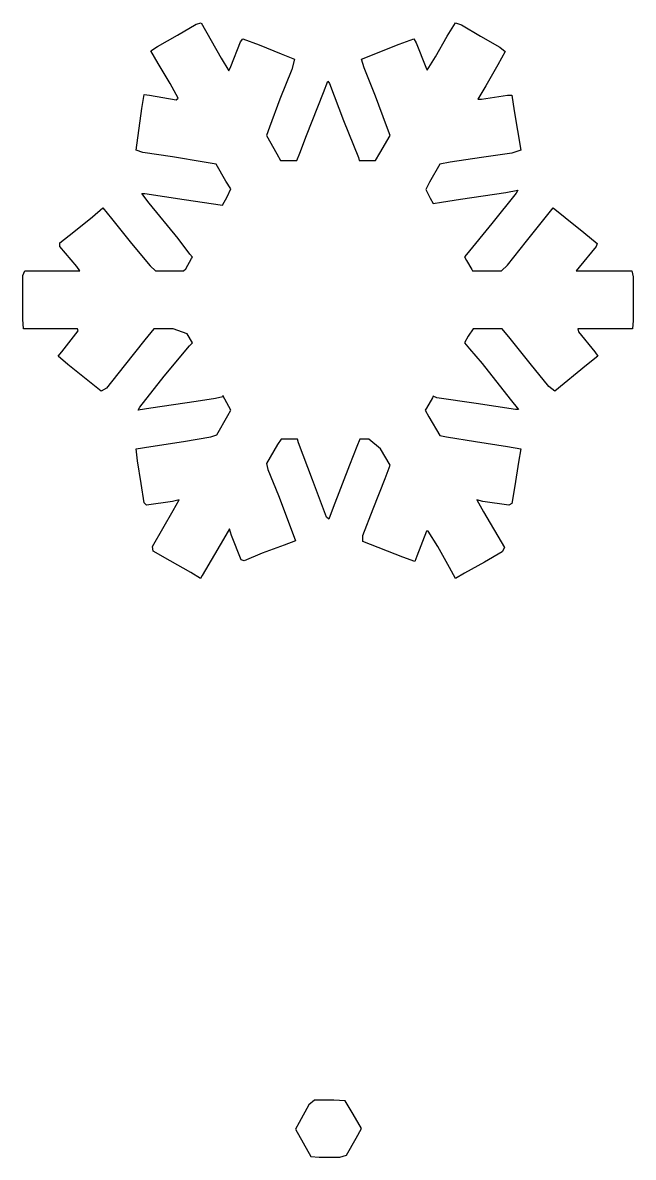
# Model space of a CAD drawing. Header units: centimetres. Extents: x -162 to 48, y -78 to 11.
# Drawn here: x -142.86 to -130.62, y -71.79 to -49.06 of the extents above; entities that cross this region are included whole.
import ezdxf

# ---------------------------------------------------------------- set-up
doc = ezdxf.new("R2010")
doc.units = ezdxf.units.CM
doc.header["$MEASUREMENT"] = 0
doc.layers.add('layer 1', color=7, linetype='Continuous')

msp = doc.modelspace()

# ---------------------------------------------------------------- linework, layer by layer
at = {"layer": 'layer 1', "color": 140}
for points, knots in [([(-130.65125, -54.03542), (-130.65125, -54.03542), (-131.46814, -54.03542), (-131.46814, -54.03542), (-131.46814, -54.03542), (-131.46814, -54.03542), (-131.7653, -54.03542), (-131.7653, -54.03542), (-131.7653, -54.03542), (-131.7653, -54.03542), (-131.70578, -53.96127), (-131.70578, -53.96127), (-131.70578, -53.96127), (-131.70578, -53.96127), (-131.36417, -53.54552), (-131.36417, -53.54552), (-131.36417, -53.54552), (-131.36417, -53.54552), (-131.3494, -53.48615), (-131.3494, -53.48615), (-131.3494, -53.48615), (-131.3494, -53.48615), (-131.61672, -53.26342), (-131.61672, -53.26342), (-131.61672, -53.26342), (-131.61672, -53.26342), (-131.98802, -52.96656), (-131.98802, -52.96656), (-131.98802, -52.96656), (-131.98802, -52.96656), (-132.22566, -52.77353), (-132.22566, -52.77353), (-132.22566, -52.77353), (-132.22566, -52.77353), (-132.35932, -52.93688), (-132.35932, -52.93688), (-132.35932, -52.93688), (-132.35932, -52.93688), (-132.76046, -53.44169), (-132.76046, -53.44169), (-132.76046, -53.44169), (-132.76046, -53.44169), (-133.14653, -53.91667), (-133.14653, -53.91667), (-133.14653, -53.91667), (-133.14653, -53.91667), (-133.26542, -54.03542), (-133.26542, -54.03542), (-133.26542, -54.03542), (-133.26542, -54.03542), (-133.68132, -54.03542), (-133.68132, -54.03542), (-133.68132, -54.03542), (-133.68132, -54.03542), (-133.84467, -54.03542), (-133.84467, -54.03542), (-133.84467, -54.03542), (-133.84467, -54.03542), (-133.85959, -54.00573), (-133.85959, -54.00573), (-133.85959, -54.00573), (-133.85959, -54.00573), (-133.96356, -53.82761), (-133.96356, -53.82761), (-133.96356, -53.82761), (-133.96356, -53.82761), (-134.00728, -53.75258), (-134.00728, -53.75258), (-134.00728, -53.75258), (-134.00728, -53.75258), (-133.96356, -53.70887), (-133.96356, -53.70887), (-133.96356, -53.70887), (-133.96356, -53.70887), (-133.45845, -53.08531), (-133.45845, -53.08531), (-133.45845, -53.08531), (-133.45845, -53.08531), (-132.96841, -52.47666), (-132.96841, -52.47666), (-132.96841, -52.47666), (-132.96841, -52.47666), (-132.93872, -52.41729), (-132.93872, -52.41729), (-132.93872, -52.41729), (-132.93872, -52.41729), (-133.17636, -52.46175), (-133.17636, -52.46175), (-133.17636, -52.46175), (-133.17636, -52.46175), (-134.08231, -52.59541), (-134.08231, -52.59541), (-134.08231, -52.59541), (-134.08231, -52.59541), (-134.46853, -52.65478), (-134.46853, -52.65478), (-134.46853, -52.65478), (-134.46853, -52.65478), (-134.63084, -52.68432), (-134.63084, -52.68432), (-134.63084, -52.68432), (-134.63084, -52.68432), (-134.6914, -52.58049), (-134.6914, -52.58049), (-134.6914, -52.58049), (-134.6914, -52.58049), (-134.78045, -52.40237), (-134.78045, -52.40237), (-134.78045, -52.40237), (-134.78045, -52.40237), (-134.70616, -52.25394), (-134.70616, -52.25394), (-134.70616, -52.25394), (-134.70616, -52.25394), (-134.49821, -51.89756), (-134.49821, -51.89756), (-134.49821, -51.89756), (-134.49821, -51.89756), (-134.29026, -51.8531), (-134.29026, -51.8531), (-134.29026, -51.8531), (-134.29026, -51.8531), (-133.66641, -51.76405), (-133.66641, -51.76405), (-133.66641, -51.76405), (-133.66641, -51.76405), (-133.05747, -51.67499), (-133.05747, -51.67499), (-133.05747, -51.67499), (-133.05747, -51.67499), (-132.8792, -51.61561), (-132.8792, -51.61561), (-132.8792, -51.61561), (-132.8792, -51.61561), (-133.01287, -50.82871), (-133.01287, -50.82871), (-133.01287, -50.82871), (-133.01287, -50.82871), (-133.05747, -50.51693), (-133.05747, -50.51693), (-133.05747, -50.51693), (-133.05747, -50.51693), (-133.14653, -50.51693), (-133.14653, -50.51693), (-133.14653, -50.51693), (-133.14653, -50.51693), (-133.66641, -50.59122), (-133.66641, -50.59122), (-133.66641, -50.59122), (-133.66641, -50.59122), (-133.7407, -50.59122), (-133.7407, -50.59122), (-133.7407, -50.59122), (-133.7407, -50.59122), (-133.57735, -50.32389), (-133.57735, -50.32389), (-133.57735, -50.32389), (-133.57735, -50.32389), (-133.33971, -49.90828), (-133.33971, -49.90828), (-133.33971, -49.90828), (-133.33971, -49.90828), (-133.19113, -49.64096), (-133.19113, -49.64096), (-133.19113, -49.64096), (-133.19113, -49.64096), (-133.29511, -49.5519), (-133.29511, -49.5519), (-133.29511, -49.5519), (-133.29511, -49.5519), (-133.68132, -49.32918), (-133.68132, -49.32918), (-133.68132, -49.32918), (-133.68132, -49.32918), (-134.06754, -49.10661), (-134.06754, -49.10661), (-134.06754, -49.10661), (-134.06754, -49.10661), (-134.18629, -49.062), (-134.18629, -49.062), (-134.18629, -49.062), (-134.18629, -49.062), (-134.34963, -49.32918), (-134.34963, -49.32918), (-134.34963, -49.32918), (-134.34963, -49.32918), (-134.58727, -49.74494), (-134.58727, -49.74494), (-134.58727, -49.74494), (-134.58727, -49.74494), (-134.75077, -50.01211), (-134.75077, -50.01211), (-134.75077, -50.01211), (-134.75077, -50.01211), (-134.78045, -49.95274), (-134.78045, -49.95274), (-134.78045, -49.95274), (-134.78045, -49.95274), (-134.97349, -49.46284), (-134.97349, -49.46284), (-134.97349, -49.46284), (-134.97349, -49.46284), (-135.01809, -49.38855), (-135.01809, -49.38855), (-135.01809, -49.38855), (-135.01809, -49.38855), (-135.3151, -49.49253), (-135.3151, -49.49253), (-135.3151, -49.49253), (-135.3151, -49.49253), (-136.07262, -49.78939), (-136.07262, -49.78939), (-136.07262, -49.78939), (-136.07262, -49.78939), (-136.01325, -49.96766), (-136.01325, -49.96766), (-136.01325, -49.96766), (-136.01325, -49.96766), (-135.79053, -50.5317), (-135.79053, -50.5317), (-135.79053, -50.5317), (-135.79053, -50.5317), (-135.56766, -51.12557), (-135.56766, -51.12557), (-135.56766, -51.12557), (-135.56766, -51.12557), (-135.49337, -51.3186), (-135.49337, -51.3186), (-135.49337, -51.3186), (-135.49337, -51.3186), (-135.70132, -51.67499), (-135.70132, -51.67499), (-135.70132, -51.67499), (-135.70132, -51.67499), (-135.79053, -51.82342), (-135.79053, -51.82342), (-135.79053, -51.82342), (-135.79053, -51.82342), (-135.99833, -51.82342), (-135.99833, -51.82342), (-135.99833, -51.82342), (-135.99833, -51.82342), (-136.11722, -51.82342), (-136.11722, -51.82342), (-136.11722, -51.82342), (-136.11722, -51.82342), (-136.13214, -51.76405), (-136.13214, -51.76405), (-136.13214, -51.76405), (-136.13214, -51.76405), (-136.42915, -51.02174), (-136.42915, -51.02174), (-136.42915, -51.02174), (-136.42915, -51.02174), (-136.71139, -50.27944), (-136.71139, -50.27944), (-136.71139, -50.27944), (-136.71139, -50.27944), (-136.74108, -50.23483), (-136.74108, -50.23483), (-136.74108, -50.23483), (-136.74108, -50.23483), (-136.83014, -50.45755), (-136.83014, -50.45755), (-136.83014, -50.45755), (-136.83014, -50.45755), (-137.17175, -51.3186), (-137.17175, -51.3186), (-137.17175, -51.3186), (-137.17175, -51.3186), (-137.30541, -51.67499), (-137.30541, -51.67499), (-137.30541, -51.67499), (-137.30541, -51.67499), (-137.36493, -51.82342), (-137.36493, -51.82342), (-137.36493, -51.82342), (-137.36493, -51.82342), (-137.43908, -51.82342), (-137.43908, -51.82342), (-137.43908, -51.82342), (-137.43908, -51.82342), (-137.64703, -51.82342), (-137.64703, -51.82342), (-137.64703, -51.82342), (-137.64703, -51.82342), (-137.69163, -51.82342), (-137.69163, -51.82342), (-137.69163, -51.82342), (-137.69163, -51.82342), (-137.76592, -51.68976), (-137.76592, -51.68976), (-137.76592, -51.68976), (-137.76592, -51.68976), (-137.97387, -51.3186), (-137.97387, -51.3186), (-137.97387, -51.3186), (-137.97387, -51.3186), (-137.9145, -51.1554), (-137.9145, -51.1554), (-137.9145, -51.1554), (-137.9145, -51.1554), (-137.70655, -50.59122), (-137.70655, -50.59122), (-137.70655, -50.59122), (-137.70655, -50.59122), (-137.46891, -49.99734), (-137.46891, -49.99734), (-137.46891, -49.99734), (-137.46891, -49.99734), (-137.40939, -49.78939), (-137.40939, -49.78939), (-137.40939, -49.78939), (-137.40939, -49.78939), (-137.67686, -49.68556), (-137.67686, -49.68556), (-137.67686, -49.68556), (-137.67686, -49.68556), (-138.12245, -49.50744), (-138.12245, -49.50744), (-138.12245, -49.50744), (-138.12245, -49.50744), (-138.44915, -49.38855), (-138.44915, -49.38855), (-138.44915, -49.38855), (-138.44915, -49.38855), (-138.49375, -49.44807), (-138.49375, -49.44807), (-138.49375, -49.44807), (-138.49375, -49.44807), (-138.68679, -49.93797), (-138.68679, -49.93797), (-138.68679, -49.93797), (-138.68679, -49.93797), (-138.73139, -50.02703), (-138.73139, -50.02703), (-138.73139, -50.02703), (-138.73139, -50.02703), (-138.87997, -49.77462), (-138.87997, -49.77462), (-138.87997, -49.77462), (-138.87997, -49.77462), (-139.28095, -49.062), (-139.28095, -49.062), (-139.28095, -49.062), (-139.28095, -49.062), (-139.38493, -49.09169), (-139.38493, -49.09169), (-139.38493, -49.09169), (-139.38493, -49.09169), (-139.75623, -49.31441), (-139.75623, -49.31441), (-139.75623, -49.31441), (-139.75623, -49.31441), (-140.15722, -49.53713), (-140.15722, -49.53713), (-140.15722, -49.53713), (-140.15722, -49.53713), (-140.29088, -49.62619), (-140.29088, -49.62619), (-140.29088, -49.62619), (-140.29088, -49.62619), (-140.14245, -49.87845), (-140.14245, -49.87845), (-140.14245, -49.87845), (-140.14245, -49.87845), (-139.90481, -50.27944), (-139.90481, -50.27944), (-139.90481, -50.27944), (-139.90481, -50.27944), (-139.74146, -50.5763), (-139.74146, -50.5763), (-139.74146, -50.5763), (-139.74146, -50.5763), (-139.78592, -50.60599), (-139.78592, -50.60599), (-139.78592, -50.60599), (-139.78592, -50.60599), (-140.32071, -50.51693), (-140.32071, -50.51693), (-140.32071, -50.51693), (-140.32071, -50.51693), (-140.42469, -50.50201), (-140.42469, -50.50201), (-140.42469, -50.50201), (-140.42469, -50.50201), (-140.46914, -50.7841), (-140.46914, -50.7841), (-140.46914, -50.7841), (-140.46914, -50.7841), (-140.58804, -51.61561), (-140.58804, -51.61561), (-140.58804, -51.61561), (-140.58804, -51.61561), (-140.45437, -51.66007), (-140.45437, -51.66007), (-140.45437, -51.66007), (-140.45437, -51.66007), (-139.86021, -51.74913), (-139.86021, -51.74913), (-139.86021, -51.74913), (-139.86021, -51.74913), (-139.22158, -51.8531), (-139.22158, -51.8531), (-139.22158, -51.8531), (-139.22158, -51.8531), (-138.98394, -51.89756), (-138.98394, -51.89756), (-138.98394, -51.89756), (-138.98394, -51.89756), (-138.79076, -52.23903), (-138.79076, -52.23903), (-138.79076, -52.23903), (-138.79076, -52.23903), (-138.68679, -52.38761), (-138.68679, -52.38761), (-138.68679, -52.38761), (-138.68679, -52.38761), (-138.76107, -52.55081), (-138.76107, -52.55081), (-138.76107, -52.55081), (-138.76107, -52.55081), (-138.85855, -52.71932), (-138.85855, -52.71932), (-138.85855, -52.71932), (-138.85855, -52.71932), (-139.62611, -52.60132), (-139.62611, -52.60132), (-139.62611, -52.60132), (-139.62611, -52.60132), (-140.41332, -52.48257), (-140.41332, -52.48257), (-140.41332, -52.48257), (-140.41332, -52.48257), (-140.47269, -52.48257), (-140.47269, -52.48257), (-140.47269, -52.48257), (-140.47269, -52.48257), (-140.32426, -52.67561), (-140.32426, -52.67561), (-140.32426, -52.67561), (-140.32426, -52.67561), (-139.74486, -53.38822), (-139.74486, -53.38822), (-139.74486, -53.38822), (-139.74486, -53.38822), (-139.50722, -53.7), (-139.50722, -53.7), (-139.50722, -53.7), (-139.50722, -53.7), (-139.45833, -53.75598), (-139.45833, -53.75598), (-139.45833, -53.75598), (-139.45833, -53.75598), (-139.47399, -53.78316), (-139.47399, -53.78316), (-139.47399, -53.78316), (-139.47399, -53.78316), (-139.59288, -53.99096), (-139.59288, -53.99096), (-139.59288, -53.99096), (-139.59288, -53.99096), (-139.63748, -54.03542), (-139.63748, -54.03542), (-139.63748, -54.03542), (-139.63748, -54.03542), (-139.77115, -54.03542), (-139.77115, -54.03542), (-139.77115, -54.03542), (-139.77115, -54.03542), (-140.20182, -54.03542), (-140.20182, -54.03542), (-140.20182, -54.03542), (-140.20182, -54.03542), (-140.3058, -53.93159), (-140.3058, -53.93159), (-140.3058, -53.93159), (-140.3058, -53.93159), (-140.6771, -53.48615), (-140.6771, -53.48615), (-140.6771, -53.48615), (-140.6771, -53.48615), (-141.07823, -52.98133), (-141.07823, -52.98133), (-141.07823, -52.98133), (-141.07823, -52.98133), (-141.25635, -52.77353), (-141.25635, -52.77353), (-141.25635, -52.77353), (-141.25635, -52.77353), (-141.4643, -52.95164), (-141.4643, -52.95164), (-141.4643, -52.95164), (-141.4643, -52.95164), (-141.83575, -53.24866), (-141.83575, -53.24866), (-141.83575, -53.24866), (-141.83575, -53.24866), (-142.11784, -53.47138), (-142.11784, -53.47138), (-142.11784, -53.47138), (-142.11784, -53.47138), (-142.11784, -53.54552), (-142.11784, -53.54552), (-142.11784, -53.54552), (-142.11784, -53.54552), (-141.77623, -53.94636), (-141.77623, -53.94636), (-141.77623, -53.94636), (-141.77623, -53.94636), (-141.71685, -54.03542), (-141.71685, -54.03542), (-141.71685, -54.03542), (-141.71685, -54.03542), (-141.96941, -54.03542), (-141.96941, -54.03542), (-141.96941, -54.03542), (-141.96941, -54.03542), (-142.81599, -54.03542), (-142.81599, -54.03542), (-142.81599, -54.03542), (-142.81599, -54.03542), (-142.86059, -54.12447), (-142.86059, -54.12447), (-142.86059, -54.12447), (-142.86059, -54.12447), (-142.86059, -54.54023), (-142.86059, -54.54023), (-142.86059, -54.54023), (-142.86059, -54.54023), (-142.86059, -55.00044), (-142.86059, -55.00044), (-142.86059, -55.00044), (-142.86059, -55.00044), (-142.84567, -55.19348), (-142.84567, -55.19348), (-142.84567, -55.19348), (-142.84567, -55.19348), (-142.59312, -55.19348), (-142.59312, -55.19348), (-142.59312, -55.19348), (-142.59312, -55.19348), (-142.11784, -55.19348), (-142.11784, -55.19348), (-142.11784, -55.19348), (-142.11784, -55.19348), (-141.76146, -55.19348), (-141.76146, -55.19348), (-141.76146, -55.19348), (-141.76146, -55.19348), (-141.74654, -55.23808), (-141.74654, -55.23808), (-141.74654, -55.23808), (-141.74654, -55.23808), (-142.07338, -55.65369), (-142.07338, -55.65369), (-142.07338, -55.65369), (-142.07338, -55.65369), (-142.14753, -55.74275), (-142.14753, -55.74275), (-142.14753, -55.74275), (-142.14753, -55.74275), (-141.95449, -55.90609), (-141.95449, -55.90609), (-141.95449, -55.90609), (-141.95449, -55.90609), (-141.28603, -56.4406), (-141.28603, -56.4406), (-141.28603, -56.4406), (-141.28603, -56.4406), (-141.18221, -56.38122), (-141.18221, -56.38122), (-141.18221, -56.38122), (-141.18221, -56.38122), (-140.82567, -55.93578), (-140.82567, -55.93578), (-140.82567, -55.93578), (-140.82567, -55.93578), (-140.40977, -55.4162), (-140.40977, -55.4162), (-140.40977, -55.4162), (-140.40977, -55.4162), (-140.23151, -55.19348), (-140.23151, -55.19348), (-140.23151, -55.19348), (-140.23151, -55.19348), (-139.84529, -55.19348), (-139.84529, -55.19348), (-139.84529, -55.19348), (-139.84529, -55.19348), (-139.5632, -55.29745), (-139.5632, -55.29745), (-139.5632, -55.29745), (-139.5632, -55.29745), (-139.45966, -55.47616), (-139.45966, -55.47616), (-139.45966, -55.47616), (-139.45966, -55.47616), (-139.51859, -55.53494), (-139.51859, -55.53494), (-139.51859, -55.53494), (-139.51859, -55.53494), (-140.02355, -56.14358), (-140.02355, -56.14358), (-140.02355, -56.14358), (-140.02355, -56.14358), (-140.51375, -56.76714), (-140.51375, -56.76714), (-140.51375, -56.76714), (-140.51375, -56.76714), (-140.54343, -56.82652), (-140.54343, -56.82652), (-140.54343, -56.82652), (-140.54343, -56.82652), (-140.29088, -56.78206), (-140.29088, -56.78206), (-140.29088, -56.78206), (-140.29088, -56.78206), (-139.38493, -56.6484), (-139.38493, -56.6484), (-139.38493, -56.6484), (-139.38493, -56.6484), (-138.99871, -56.58903), (-138.99871, -56.58903), (-138.99871, -56.58903), (-138.99871, -56.58903), (-138.85013, -56.55934), (-138.85013, -56.55934), (-138.85013, -56.55934), (-138.85013, -56.55934), (-138.85013, -56.52965), (-138.85013, -56.52965), (-138.85013, -56.52965), (-138.85013, -56.52965), (-138.73139, -56.75238), (-138.73139, -56.75238), (-138.73139, -56.75238), (-138.73139, -56.75238), (-138.68679, -56.82652), (-138.68679, -56.82652), (-138.68679, -56.82652), (-138.68679, -56.82652), (-138.74631, -56.93049), (-138.74631, -56.93049), (-138.74631, -56.93049), (-138.74631, -56.93049), (-138.96903, -57.31656), (-138.96903, -57.31656), (-138.96903, -57.31656), (-138.96903, -57.31656), (-139.08792, -57.36102), (-139.08792, -57.36102), (-139.08792, -57.36102), (-139.08792, -57.36102), (-139.63748, -57.45008), (-139.63748, -57.45008), (-139.63748, -57.45008), (-139.63748, -57.45008), (-140.29088, -57.55405), (-140.29088, -57.55405), (-140.29088, -57.55405), (-140.29088, -57.55405), (-140.58804, -57.59851), (-140.58804, -57.59851), (-140.58804, -57.59851), (-140.58804, -57.59851), (-140.55835, -57.83615), (-140.55835, -57.83615), (-140.55835, -57.83615), (-140.55835, -57.83615), (-140.48406, -58.29636), (-140.48406, -58.29636), (-140.48406, -58.29636), (-140.48406, -58.29636), (-140.42469, -58.68228), (-140.42469, -58.68228), (-140.42469, -58.68228), (-140.42469, -58.68228), (-140.38009, -58.72688), (-140.38009, -58.72688), (-140.38009, -58.72688), (-140.38009, -58.72688), (-139.86021, -58.65259), (-139.86021, -58.65259), (-139.86021, -58.65259), (-139.86021, -58.65259), (-139.72654, -58.62291), (-139.72654, -58.62291), (-139.72654, -58.62291), (-139.72654, -58.62291), (-139.84529, -58.83086), (-139.84529, -58.83086), (-139.84529, -58.83086), (-139.84529, -58.83086), (-140.26119, -59.55825), (-140.26119, -59.55825), (-140.26119, -59.55825), (-140.26119, -59.55825), (-140.24642, -59.6473), (-140.24642, -59.6473), (-140.24642, -59.6473), (-140.24642, -59.6473), (-139.90481, -59.84034), (-139.90481, -59.84034), (-139.90481, -59.84034), (-139.90481, -59.84034), (-139.48891, -60.07783), (-139.48891, -60.07783), (-139.48891, -60.07783), (-139.48891, -60.07783), (-139.29572, -60.19657), (-139.29572, -60.19657), (-139.29572, -60.19657), (-139.29572, -60.19657), (-139.26604, -60.1372), (-139.26604, -60.1372), (-139.26604, -60.1372), (-139.26604, -60.1372), (-138.83536, -59.40981), (-138.83536, -59.40981), (-138.83536, -59.40981), (-138.83536, -59.40981), (-138.71647, -59.20201), (-138.71647, -59.20201), (-138.71647, -59.20201), (-138.71647, -59.20201), (-138.67202, -59.33552), (-138.67202, -59.33552), (-138.67202, -59.33552), (-138.67202, -59.33552), (-138.47883, -59.82542), (-138.47883, -59.82542), (-138.47883, -59.82542), (-138.47883, -59.82542), (-138.41946, -59.84034), (-138.41946, -59.84034), (-138.41946, -59.84034), (-138.41946, -59.84034), (-138.06293, -59.69191), (-138.06293, -59.69191), (-138.06293, -59.69191), (-138.06293, -59.69191), (-137.61734, -59.52856), (-137.61734, -59.52856), (-137.61734, -59.52856), (-137.61734, -59.52856), (-137.39462, -59.4395), (-137.39462, -59.4395), (-137.39462, -59.4395), (-137.39462, -59.4395), (-137.4986, -59.15741), (-137.4986, -59.15741), (-137.4986, -59.15741), (-137.4986, -59.15741), (-137.73623, -58.53385), (-137.73623, -58.53385), (-137.73623, -58.53385), (-137.73623, -58.53385), (-137.94419, -58.01426), (-137.94419, -58.01426), (-137.94419, -58.01426), (-137.94419, -58.01426), (-137.97387, -57.89552), (-137.97387, -57.89552), (-137.97387, -57.89552), (-137.97387, -57.89552), (-137.75115, -57.50945), (-137.75115, -57.50945), (-137.75115, -57.50945), (-137.75115, -57.50945), (-137.67686, -57.40562), (-137.67686, -57.40562), (-137.67686, -57.40562), (-137.67686, -57.40562), (-137.58765, -57.40562), (-137.58765, -57.40562), (-137.58765, -57.40562), (-137.58765, -57.40562), (-137.35002, -57.40562), (-137.35002, -57.40562), (-137.35002, -57.40562), (-137.35002, -57.40562), (-137.33525, -57.47976), (-137.33525, -57.47976), (-137.33525, -57.47976), (-137.33525, -57.47976), (-137.05301, -58.22207), (-137.05301, -58.22207), (-137.05301, -58.22207), (-137.05301, -58.22207), (-136.77076, -58.96437), (-136.77076, -58.96437), (-136.77076, -58.96437), (-136.77076, -58.96437), (-136.72616, -59.00898), (-136.72616, -59.00898), (-136.72616, -59.00898), (-136.72616, -59.00898), (-136.6371, -58.77149), (-136.6371, -58.77149), (-136.6371, -58.77149), (-136.6371, -58.77149), (-136.31026, -57.9252), (-136.31026, -57.9252), (-136.31026, -57.9252), (-136.31026, -57.9252), (-136.16183, -57.55405), (-136.16183, -57.55405), (-136.16183, -57.55405), (-136.16183, -57.55405), (-136.10231, -57.40562), (-136.10231, -57.40562), (-136.10231, -57.40562), (-136.10231, -57.40562), (-135.92419, -57.40562), (-135.92419, -57.40562), (-135.92419, -57.40562), (-135.92419, -57.40562), (-135.68655, -57.59851), (-135.68655, -57.59851), (-135.68655, -57.59851), (-135.68655, -57.59851), (-135.49337, -57.9252), (-135.49337, -57.9252), (-135.49337, -57.9252), (-135.49337, -57.9252), (-135.59734, -58.19238), (-135.59734, -58.19238), (-135.59734, -58.19238), (-135.59734, -58.19238), (-135.83498, -58.80117), (-135.83498, -58.80117), (-135.83498, -58.80117), (-135.83498, -58.80117), (-136.04293, -59.33552), (-136.04293, -59.33552), (-136.04293, -59.33552), (-136.04293, -59.33552), (-136.04293, -59.45442), (-136.04293, -59.45442), (-136.04293, -59.45442), (-136.04293, -59.45442), (-135.24081, -59.76605), (-135.24081, -59.76605), (-135.24081, -59.76605), (-135.24081, -59.76605), (-135.00318, -59.85511), (-135.00318, -59.85511), (-135.00318, -59.85511), (-135.00318, -59.85511), (-134.95872, -59.75128), (-134.95872, -59.75128), (-134.95872, -59.75128), (-134.95872, -59.75128), (-134.76554, -59.24647), (-134.76554, -59.24647), (-134.76554, -59.24647), (-134.76554, -59.24647), (-134.73585, -59.24647), (-134.73585, -59.24647), (-134.73585, -59.24647), (-134.73585, -59.24647), (-134.54282, -59.55825), (-134.54282, -59.55825), (-134.54282, -59.55825), (-134.54282, -59.55825), (-134.30518, -59.974), (-134.30518, -59.974), (-134.30518, -59.974), (-134.30518, -59.974), (-134.18629, -60.19657), (-134.18629, -60.19657), (-134.18629, -60.19657), (-134.18629, -60.19657), (-134.00802, -60.09275), (-134.00802, -60.09275), (-134.00802, -60.09275), (-134.00802, -60.09275), (-133.60703, -59.87003), (-133.60703, -59.87003), (-133.60703, -59.87003), (-133.60703, -59.87003), (-133.2505, -59.66207), (-133.2505, -59.66207), (-133.2505, -59.66207), (-133.2505, -59.66207), (-133.20605, -59.57302), (-133.20605, -59.57302), (-133.20605, -59.57302), (-133.20605, -59.57302), (-133.62195, -58.86054), (-133.62195, -58.86054), (-133.62195, -58.86054), (-133.62195, -58.86054), (-133.75561, -58.62291), (-133.75561, -58.62291), (-133.75561, -58.62291), (-133.75561, -58.62291), (-133.63672, -58.65259), (-133.63672, -58.65259), (-133.63672, -58.65259), (-133.63672, -58.65259), (-133.11684, -58.72688), (-133.11684, -58.72688), (-133.11684, -58.72688), (-133.11684, -58.72688), (-133.05747, -58.6972), (-133.05747, -58.6972), (-133.05747, -58.6972), (-133.05747, -58.6972), (-132.9981, -58.34081), (-132.9981, -58.34081), (-132.9981, -58.34081), (-132.9981, -58.34081), (-132.92381, -57.86583), (-132.92381, -57.86583), (-132.92381, -57.86583), (-132.92381, -57.86583), (-132.8792, -57.59851), (-132.8792, -57.59851), (-132.8792, -57.59851), (-132.8792, -57.59851), (-133.14653, -57.55405), (-133.14653, -57.55405), (-133.14653, -57.55405), (-133.14653, -57.55405), (-133.7853, -57.45008), (-133.7853, -57.45008), (-133.7853, -57.45008), (-133.7853, -57.45008), (-134.36455, -57.36102), (-134.36455, -57.36102), (-134.36455, -57.36102), (-134.36455, -57.36102), (-134.49821, -57.33133), (-134.49821, -57.33133), (-134.49821, -57.33133), (-134.49821, -57.33133), (-134.72108, -56.96018), (-134.72108, -56.96018), (-134.72108, -56.96018), (-134.72108, -56.96018), (-134.79537, -56.82652), (-134.79537, -56.82652), (-134.79537, -56.82652), (-134.79537, -56.82652), (-134.76554, -56.78206), (-134.76554, -56.78206), (-134.76554, -56.78206), (-134.76554, -56.78206), (-134.64679, -56.57411), (-134.64679, -56.57411), (-134.64679, -56.57411), (-134.64679, -56.57411), (-134.62996, -56.54531), (-134.62996, -56.54531), (-134.62996, -56.54531), (-134.62996, -56.54531), (-134.55759, -56.57411), (-134.55759, -56.57411), (-134.55759, -56.57411), (-134.55759, -56.57411), (-133.77038, -56.693), (-133.77038, -56.693), (-133.77038, -56.693), (-133.77038, -56.693), (-132.98318, -56.81175), (-132.98318, -56.81175), (-132.98318, -56.81175), (-132.98318, -56.81175), (-132.92381, -56.81175), (-132.92381, -56.81175), (-132.92381, -56.81175), (-132.92381, -56.81175), (-133.08715, -56.6038), (-133.08715, -56.6038), (-133.08715, -56.6038), (-133.08715, -56.6038), (-133.65164, -55.89118), (-133.65164, -55.89118), (-133.65164, -55.89118), (-133.65164, -55.89118), (-133.90404, -55.59431), (-133.90404, -55.59431), (-133.90404, -55.59431), (-133.90404, -55.59431), (-134.00802, -55.47557), (-134.00802, -55.47557), (-134.00802, -55.47557), (-134.00802, -55.47557), (-133.93388, -55.34191), (-133.93388, -55.34191), (-133.93388, -55.34191), (-133.93388, -55.34191), (-133.8299, -55.19348), (-133.8299, -55.19348), (-133.8299, -55.19348), (-133.8299, -55.19348), (-133.65164, -55.19348), (-133.65164, -55.19348), (-133.65164, -55.19348), (-133.65164, -55.19348), (-133.2505, -55.19348), (-133.2505, -55.19348), (-133.2505, -55.19348), (-133.2505, -55.19348), (-133.08715, -55.38651), (-133.08715, -55.38651), (-133.08715, -55.38651), (-133.08715, -55.38651), (-132.68617, -55.89118), (-132.68617, -55.89118), (-132.68617, -55.89118), (-132.68617, -55.89118), (-132.31487, -56.35154), (-132.31487, -56.35154), (-132.31487, -56.35154), (-132.31487, -56.35154), (-132.19598, -56.4406), (-132.19598, -56.4406), (-132.19598, -56.4406), (-132.19598, -56.4406), (-131.55735, -55.92101), (-131.55735, -55.92101), (-131.55735, -55.92101), (-131.55735, -55.92101), (-131.33448, -55.74275), (-131.33448, -55.74275), (-131.33448, -55.74275), (-131.33448, -55.74275), (-131.394, -55.65369), (-131.394, -55.65369), (-131.394, -55.65369), (-131.394, -55.65369), (-131.7207, -55.25285), (-131.7207, -55.25285), (-131.7207, -55.25285), (-131.7207, -55.25285), (-131.73562, -55.19348), (-131.73562, -55.19348), (-131.73562, -55.19348), (-131.73562, -55.19348), (-131.394, -55.19348), (-131.394, -55.19348), (-131.394, -55.19348), (-131.394, -55.19348), (-130.91858, -55.19348), (-130.91858, -55.19348), (-130.91858, -55.19348), (-130.91858, -55.19348), (-130.63649, -55.19348), (-130.63649, -55.19348), (-130.63649, -55.19348), (-130.63649, -55.19348), (-130.62157, -55.03013), (-130.62157, -55.03013), (-130.62157, -55.03013), (-130.62157, -55.03013), (-130.62157, -54.58483), (-130.62157, -54.58483), (-130.62157, -54.58483), (-130.62157, -54.58483), (-130.62157, -54.15431), (-130.62157, -54.15431), (-130.62157, -54.15431), (-130.62157, -54.15431), (-130.65125, -54.03542), (-130.65125, -54.03542)], [0, 0, 0, 0, 0.00373134, 0.00373134, 0.00373134, 0.00373134, 0.00746269, 0.00746269, 0.00746269, 0.00746269, 0.01119403, 0.01119403, 0.01119403, 0.01119403, 0.01492537, 0.01492537, 0.01492537, 0.01492537, 0.01865672, 0.01865672, 0.01865672, 0.01865672, 0.02238806, 0.02238806, 0.02238806, 0.02238806, 0.0261194, 0.0261194, 0.0261194, 0.0261194, 0.02985075, 0.02985075, 0.02985075, 0.02985075, 0.03358209, 0.03358209, 0.03358209, 0.03358209, 0.03731343, 0.03731343, 0.03731343, 0.03731343, 0.04104478, 0.04104478, 0.04104478, 0.04104478, 0.04477612, 0.04477612, 0.04477612, 0.04477612, 0.04850746, 0.04850746, 0.04850746, 0.04850746, 0.05223881, 0.05223881, 0.05223881, 0.05223881, 0.05597015, 0.05597015, 0.05597015, 0.05597015, 0.05970149, 0.05970149, 0.05970149, 0.05970149, 0.06343284, 0.06343284, 0.06343284, 0.06343284, 0.06716418, 0.06716418, 0.06716418, 0.06716418, 0.07089552, 0.07089552, 0.07089552, 0.07089552, 0.07462687, 0.07462687, 0.07462687, 0.07462687, 0.07835821, 0.07835821, 0.07835821, 0.07835821, 0.08208955, 0.08208955, 0.08208955, 0.08208955, 0.0858209, 0.0858209, 0.0858209, 0.0858209, 0.08955224, 0.08955224, 0.08955224, 0.08955224, 0.09328358, 0.09328358, 0.09328358, 0.09328358, 0.09701493, 0.09701493, 0.09701493, 0.09701493, 0.10074627, 0.10074627, 0.10074627, 0.10074627, 0.10447761, 0.10447761, 0.10447761, 0.10447761, 0.10820896, 0.10820896, 0.10820896, 0.10820896, 0.1119403, 0.1119403, 0.1119403, 0.1119403, 0.11567164, 0.11567164, 0.11567164, 0.11567164, 0.11940299, 0.11940299, 0.11940299, 0.11940299, 0.12313433, 0.12313433, 0.12313433, 0.12313433, 0.12686567, 0.12686567, 0.12686567, 0.12686567, 0.13059701, 0.13059701, 0.13059701, 0.13059701, 0.13432836, 0.13432836, 0.13432836, 0.13432836, 0.1380597, 0.1380597, 0.1380597, 0.1380597, 0.14179104, 0.14179104, 0.14179104, 0.14179104, 0.14552239, 0.14552239, 0.14552239, 0.14552239, 0.14925373, 0.14925373, 0.14925373, 0.14925373, 0.15298507, 0.15298507, 0.15298507, 0.15298507, 0.15671642, 0.15671642, 0.15671642, 0.15671642, 0.16044776, 0.16044776, 0.16044776, 0.16044776, 0.1641791, 0.1641791, 0.1641791, 0.1641791, 0.16791045, 0.16791045, 0.16791045, 0.16791045, 0.17164179, 0.17164179, 0.17164179, 0.17164179, 0.17537313, 0.17537313, 0.17537313, 0.17537313, 0.17910448, 0.17910448, 0.17910448, 0.17910448, 0.18283582, 0.18283582, 0.18283582, 0.18283582, 0.18656716, 0.18656716, 0.18656716, 0.18656716, 0.19029851, 0.19029851, 0.19029851, 0.19029851, 0.19402985, 0.19402985, 0.19402985, 0.19402985, 0.19776119, 0.19776119, 0.19776119, 0.19776119, 0.20149254, 0.20149254, 0.20149254, 0.20149254, 0.20522388, 0.20522388, 0.20522388, 0.20522388, 0.20895522, 0.20895522, 0.20895522, 0.20895522, 0.21268657, 0.21268657, 0.21268657, 0.21268657, 0.21641791, 0.21641791, 0.21641791, 0.21641791, 0.22014925, 0.22014925, 0.22014925, 0.22014925, 0.2238806, 0.2238806, 0.2238806, 0.2238806, 0.22761194, 0.22761194, 0.22761194, 0.22761194, 0.23134328, 0.23134328, 0.23134328, 0.23134328, 0.23507463, 0.23507463, 0.23507463, 0.23507463, 0.23880597, 0.23880597, 0.23880597, 0.23880597, 0.24253731, 0.24253731, 0.24253731, 0.24253731, 0.24626866, 0.24626866, 0.24626866, 0.24626866, 0.25, 0.25, 0.25, 0.25, 0.25373134, 0.25373134, 0.25373134, 0.25373134, 0.25746269, 0.25746269, 0.25746269, 0.25746269, 0.26119403, 0.26119403, 0.26119403, 0.26119403, 0.26492537, 0.26492537, 0.26492537, 0.26492537, 0.26865672, 0.26865672, 0.26865672, 0.26865672, 0.27238806, 0.27238806, 0.27238806, 0.27238806, 0.2761194, 0.2761194, 0.2761194, 0.2761194, 0.27985075, 0.27985075, 0.27985075, 0.27985075, 0.28358209, 0.28358209, 0.28358209, 0.28358209, 0.28731343, 0.28731343, 0.28731343, 0.28731343, 0.29104478, 0.29104478, 0.29104478, 0.29104478, 0.29477612, 0.29477612, 0.29477612, 0.29477612, 0.29850746, 0.29850746, 0.29850746, 0.29850746, 0.30223881, 0.30223881, 0.30223881, 0.30223881, 0.30597015, 0.30597015, 0.30597015, 0.30597015, 0.30970149, 0.30970149, 0.30970149, 0.30970149, 0.31343284, 0.31343284, 0.31343284, 0.31343284, 0.31716418, 0.31716418, 0.31716418, 0.31716418, 0.32089552, 0.32089552, 0.32089552, 0.32089552, 0.32462687, 0.32462687, 0.32462687, 0.32462687, 0.32835821, 0.32835821, 0.32835821, 0.32835821, 0.33208955, 0.33208955, 0.33208955, 0.33208955, 0.3358209, 0.3358209, 0.3358209, 0.3358209, 0.33955224, 0.33955224, 0.33955224, 0.33955224, 0.34328358, 0.34328358, 0.34328358, 0.34328358, 0.34701493, 0.34701493, 0.34701493, 0.34701493, 0.35074627, 0.35074627, 0.35074627, 0.35074627, 0.35447761, 0.35447761, 0.35447761, 0.35447761, 0.35820896, 0.35820896, 0.35820896, 0.35820896, 0.3619403, 0.3619403, 0.3619403, 0.3619403, 0.36567164, 0.36567164, 0.36567164, 0.36567164, 0.36940299, 0.36940299, 0.36940299, 0.36940299, 0.37313433, 0.37313433, 0.37313433, 0.37313433, 0.37686567, 0.37686567, 0.37686567, 0.37686567, 0.38059701, 0.38059701, 0.38059701, 0.38059701, 0.38432836, 0.38432836, 0.38432836, 0.38432836, 0.3880597, 0.3880597, 0.3880597, 0.3880597, 0.39179104, 0.39179104, 0.39179104, 0.39179104, 0.39552239, 0.39552239, 0.39552239, 0.39552239, 0.39925373, 0.39925373, 0.39925373, 0.39925373, 0.40298507, 0.40298507, 0.40298507, 0.40298507, 0.40671642, 0.40671642, 0.40671642, 0.40671642, 0.41044776, 0.41044776, 0.41044776, 0.41044776, 0.4141791, 0.4141791, 0.4141791, 0.4141791, 0.41791045, 0.41791045, 0.41791045, 0.41791045, 0.42164179, 0.42164179, 0.42164179, 0.42164179, 0.42537313, 0.42537313, 0.42537313, 0.42537313, 0.42910448, 0.42910448, 0.42910448, 0.42910448, 0.43283582, 0.43283582, 0.43283582, 0.43283582, 0.43656716, 0.43656716, 0.43656716, 0.43656716, 0.44029851, 0.44029851, 0.44029851, 0.44029851, 0.44402985, 0.44402985, 0.44402985, 0.44402985, 0.44776119, 0.44776119, 0.44776119, 0.44776119, 0.45149254, 0.45149254, 0.45149254, 0.45149254, 0.45522388, 0.45522388, 0.45522388, 0.45522388, 0.45895522, 0.45895522, 0.45895522, 0.45895522, 0.46268657, 0.46268657, 0.46268657, 0.46268657, 0.46641791, 0.46641791, 0.46641791, 0.46641791, 0.47014925, 0.47014925, 0.47014925, 0.47014925, 0.4738806, 0.4738806, 0.4738806, 0.4738806, 0.47761194, 0.47761194, 0.47761194, 0.47761194, 0.48134328, 0.48134328, 0.48134328, 0.48134328, 0.48507463, 0.48507463, 0.48507463, 0.48507463, 0.48880597, 0.48880597, 0.48880597, 0.48880597, 0.49253731, 0.49253731, 0.49253731, 0.49253731, 0.49626866, 0.49626866, 0.49626866, 0.49626866, 0.5, 0.5, 0.5, 0.5, 0.50373134, 0.50373134, 0.50373134, 0.50373134, 0.50746269, 0.50746269, 0.50746269, 0.50746269, 0.51119403, 0.51119403, 0.51119403, 0.51119403, 0.51492537, 0.51492537, 0.51492537, 0.51492537, 0.51865672, 0.51865672, 0.51865672, 0.51865672, 0.52238806, 0.52238806, 0.52238806, 0.52238806, 0.5261194, 0.5261194, 0.5261194, 0.5261194, 0.52985075, 0.52985075, 0.52985075, 0.52985075, 0.53358209, 0.53358209, 0.53358209, 0.53358209, 0.53731343, 0.53731343, 0.53731343, 0.53731343, 0.54104478, 0.54104478, 0.54104478, 0.54104478, 0.54477612, 0.54477612, 0.54477612, 0.54477612, 0.54850746, 0.54850746, 0.54850746, 0.54850746, 0.55223881, 0.55223881, 0.55223881, 0.55223881, 0.55597015, 0.55597015, 0.55597015, 0.55597015, 0.55970149, 0.55970149, 0.55970149, 0.55970149, 0.56343284, 0.56343284, 0.56343284, 0.56343284, 0.56716418, 0.56716418, 0.56716418, 0.56716418, 0.57089552, 0.57089552, 0.57089552, 0.57089552, 0.57462687, 0.57462687, 0.57462687, 0.57462687, 0.57835821, 0.57835821, 0.57835821, 0.57835821, 0.58208955, 0.58208955, 0.58208955, 0.58208955, 0.5858209, 0.5858209, 0.5858209, 0.5858209, 0.58955224, 0.58955224, 0.58955224, 0.58955224, 0.59328358, 0.59328358, 0.59328358, 0.59328358, 0.59701493, 0.59701493, 0.59701493, 0.59701493, 0.60074627, 0.60074627, 0.60074627, 0.60074627, 0.60447761, 0.60447761, 0.60447761, 0.60447761, 0.60820896, 0.60820896, 0.60820896, 0.60820896, 0.6119403, 0.6119403, 0.6119403, 0.6119403, 0.61567164, 0.61567164, 0.61567164, 0.61567164, 0.61940299, 0.61940299, 0.61940299, 0.61940299, 0.62313433, 0.62313433, 0.62313433, 0.62313433, 0.62686567, 0.62686567, 0.62686567, 0.62686567, 0.63059701, 0.63059701, 0.63059701, 0.63059701, 0.63432836, 0.63432836, 0.63432836, 0.63432836, 0.6380597, 0.6380597, 0.6380597, 0.6380597, 0.64179104, 0.64179104, 0.64179104, 0.64179104, 0.64552239, 0.64552239, 0.64552239, 0.64552239, 0.64925373, 0.64925373, 0.64925373, 0.64925373, 0.65298507, 0.65298507, 0.65298507, 0.65298507, 0.65671642, 0.65671642, 0.65671642, 0.65671642, 0.66044776, 0.66044776, 0.66044776, 0.66044776, 0.6641791, 0.6641791, 0.6641791, 0.6641791, 0.66791045, 0.66791045, 0.66791045, 0.66791045, 0.67164179, 0.67164179, 0.67164179, 0.67164179, 0.67537313, 0.67537313, 0.67537313, 0.67537313, 0.67910448, 0.67910448, 0.67910448, 0.67910448, 0.68283582, 0.68283582, 0.68283582, 0.68283582, 0.68656716, 0.68656716, 0.68656716, 0.68656716, 0.69029851, 0.69029851, 0.69029851, 0.69029851, 0.69402985, 0.69402985, 0.69402985, 0.69402985, 0.69776119, 0.69776119, 0.69776119, 0.69776119, 0.70149254, 0.70149254, 0.70149254, 0.70149254, 0.70522388, 0.70522388, 0.70522388, 0.70522388, 0.70895522, 0.70895522, 0.70895522, 0.70895522, 0.71268657, 0.71268657, 0.71268657, 0.71268657, 0.71641791, 0.71641791, 0.71641791, 0.71641791, 0.72014925, 0.72014925, 0.72014925, 0.72014925, 0.7238806, 0.7238806, 0.7238806, 0.7238806, 0.72761194, 0.72761194, 0.72761194, 0.72761194, 0.73134328, 0.73134328, 0.73134328, 0.73134328, 0.73507463, 0.73507463, 0.73507463, 0.73507463, 0.73880597, 0.73880597, 0.73880597, 0.73880597, 0.74253731, 0.74253731, 0.74253731, 0.74253731, 0.74626866, 0.74626866, 0.74626866, 0.74626866, 0.75, 0.75, 0.75, 0.75, 0.75373134, 0.75373134, 0.75373134, 0.75373134, 0.75746269, 0.75746269, 0.75746269, 0.75746269, 0.76119403, 0.76119403, 0.76119403, 0.76119403, 0.76492537, 0.76492537, 0.76492537, 0.76492537, 0.76865672, 0.76865672, 0.76865672, 0.76865672, 0.77238806, 0.77238806, 0.77238806, 0.77238806, 0.7761194, 0.7761194, 0.7761194, 0.7761194, 0.77985075, 0.77985075, 0.77985075, 0.77985075, 0.78358209, 0.78358209, 0.78358209, 0.78358209, 0.78731343, 0.78731343, 0.78731343, 0.78731343, 0.79104478, 0.79104478, 0.79104478, 0.79104478, 0.79477612, 0.79477612, 0.79477612, 0.79477612, 0.79850746, 0.79850746, 0.79850746, 0.79850746, 0.80223881, 0.80223881, 0.80223881, 0.80223881, 0.80597015, 0.80597015, 0.80597015, 0.80597015, 0.80970149, 0.80970149, 0.80970149, 0.80970149, 0.81343284, 0.81343284, 0.81343284, 0.81343284, 0.81716418, 0.81716418, 0.81716418, 0.81716418, 0.82089552, 0.82089552, 0.82089552, 0.82089552, 0.82462687, 0.82462687, 0.82462687, 0.82462687, 0.82835821, 0.82835821, 0.82835821, 0.82835821, 0.83208955, 0.83208955, 0.83208955, 0.83208955, 0.8358209, 0.8358209, 0.8358209, 0.8358209, 0.83955224, 0.83955224, 0.83955224, 0.83955224, 0.84328358, 0.84328358, 0.84328358, 0.84328358, 0.84701493, 0.84701493, 0.84701493, 0.84701493, 0.85074627, 0.85074627, 0.85074627, 0.85074627, 0.85447761, 0.85447761, 0.85447761, 0.85447761, 0.85820896, 0.85820896, 0.85820896, 0.85820896, 0.8619403, 0.8619403, 0.8619403, 0.8619403, 0.86567164, 0.86567164, 0.86567164, 0.86567164, 0.86940299, 0.86940299, 0.86940299, 0.86940299, 0.87313433, 0.87313433, 0.87313433, 0.87313433, 0.87686567, 0.87686567, 0.87686567, 0.87686567, 0.88059701, 0.88059701, 0.88059701, 0.88059701, 0.88432836, 0.88432836, 0.88432836, 0.88432836, 0.8880597, 0.8880597, 0.8880597, 0.8880597, 0.89179104, 0.89179104, 0.89179104, 0.89179104, 0.89552239, 0.89552239, 0.89552239, 0.89552239, 0.89925373, 0.89925373, 0.89925373, 0.89925373, 0.90298507, 0.90298507, 0.90298507, 0.90298507, 0.90671642, 0.90671642, 0.90671642, 0.90671642, 0.91044776, 0.91044776, 0.91044776, 0.91044776, 0.9141791, 0.9141791, 0.9141791, 0.9141791, 0.91791045, 0.91791045, 0.91791045, 0.91791045, 0.92164179, 0.92164179, 0.92164179, 0.92164179, 0.92537313, 0.92537313, 0.92537313, 0.92537313, 0.92910448, 0.92910448, 0.92910448, 0.92910448, 0.93283582, 0.93283582, 0.93283582, 0.93283582, 0.93656716, 0.93656716, 0.93656716, 0.93656716, 0.94029851, 0.94029851, 0.94029851, 0.94029851, 0.94402985, 0.94402985, 0.94402985, 0.94402985, 0.94776119, 0.94776119, 0.94776119, 0.94776119, 0.95149254, 0.95149254, 0.95149254, 0.95149254, 0.95522388, 0.95522388, 0.95522388, 0.95522388, 0.95895522, 0.95895522, 0.95895522, 0.95895522, 0.96268657, 0.96268657, 0.96268657, 0.96268657, 0.96641791, 0.96641791, 0.96641791, 0.96641791, 0.97014925, 0.97014925, 0.97014925, 0.97014925, 0.9738806, 0.9738806, 0.9738806, 0.9738806, 0.97761194, 0.97761194, 0.97761194, 0.97761194, 0.98134328, 0.98134328, 0.98134328, 0.98134328, 0.98507463, 0.98507463, 0.98507463, 0.98507463, 0.98880597, 0.98880597, 0.98880597, 0.98880597, 0.99253731, 0.99253731, 0.99253731, 0.99253731, 1, 1, 1, 1]), ([(-136.1766, -71.40544), (-136.1766, -71.40544), (-136.1766, -71.40544), (-136.1766, -71.40544), (-136.1766, -71.40544), (-136.1766, -71.40544), (-136.36978, -71.7469), (-136.36978, -71.7469), (-136.36978, -71.7469), (-136.36978, -71.7469), (-136.50344, -71.79151), (-136.50344, -71.79151), (-136.50344, -71.79151), (-136.50344, -71.79151), (-136.91934, -71.79151), (-136.91934, -71.79151), (-136.91934, -71.79151), (-136.91934, -71.79151), (-137.08269, -71.77659), (-137.08269, -71.77659), (-137.08269, -71.77659), (-137.08269, -71.77659), (-137.39462, -71.22732), (-137.39462, -71.22732), (-137.39462, -71.22732), (-137.39462, -71.22732), (-137.32033, -71.09366), (-137.32033, -71.09366), (-137.32033, -71.09366), (-137.32033, -71.09366), (-137.1273, -70.73742), (-137.1273, -70.73742), (-137.1273, -70.73742), (-137.1273, -70.73742), (-137.0084, -70.64836), (-137.0084, -70.64836), (-137.0084, -70.64836), (-137.0084, -70.64836), (-136.62219, -70.64836), (-136.62219, -70.64836), (-136.62219, -70.64836), (-136.62219, -70.64836), (-136.39946, -70.66328), (-136.39946, -70.66328), (-136.39946, -70.66328), (-136.39946, -70.66328), (-136.23597, -70.93046), (-136.23597, -70.93046), (-136.23597, -70.93046), (-136.23597, -70.93046), (-136.07262, -71.21255), (-136.07262, -71.21255), (-136.07262, -71.21255), (-136.07262, -71.21255), (-136.1766, -71.40544), (-136.1766, -71.40544)], [0, 0, 0, 0, 0.06666667, 0.06666667, 0.06666667, 0.06666667, 0.13333333, 0.13333333, 0.13333333, 0.13333333, 0.2, 0.2, 0.2, 0.2, 0.26666667, 0.26666667, 0.26666667, 0.26666667, 0.33333333, 0.33333333, 0.33333333, 0.33333333, 0.4, 0.4, 0.4, 0.4, 0.46666667, 0.46666667, 0.46666667, 0.46666667, 0.53333333, 0.53333333, 0.53333333, 0.53333333, 0.6, 0.6, 0.6, 0.6, 0.66666667, 0.66666667, 0.66666667, 0.66666667, 0.73333333, 0.73333333, 0.73333333, 0.73333333, 0.8, 0.8, 0.8, 0.8, 0.86666667, 0.86666667, 0.86666667, 0.86666667, 1, 1, 1, 1])]:
    msp.add_open_spline(points, degree=3, knots=knots, dxfattribs=at)

doc.saveas('drawing.dxf')
